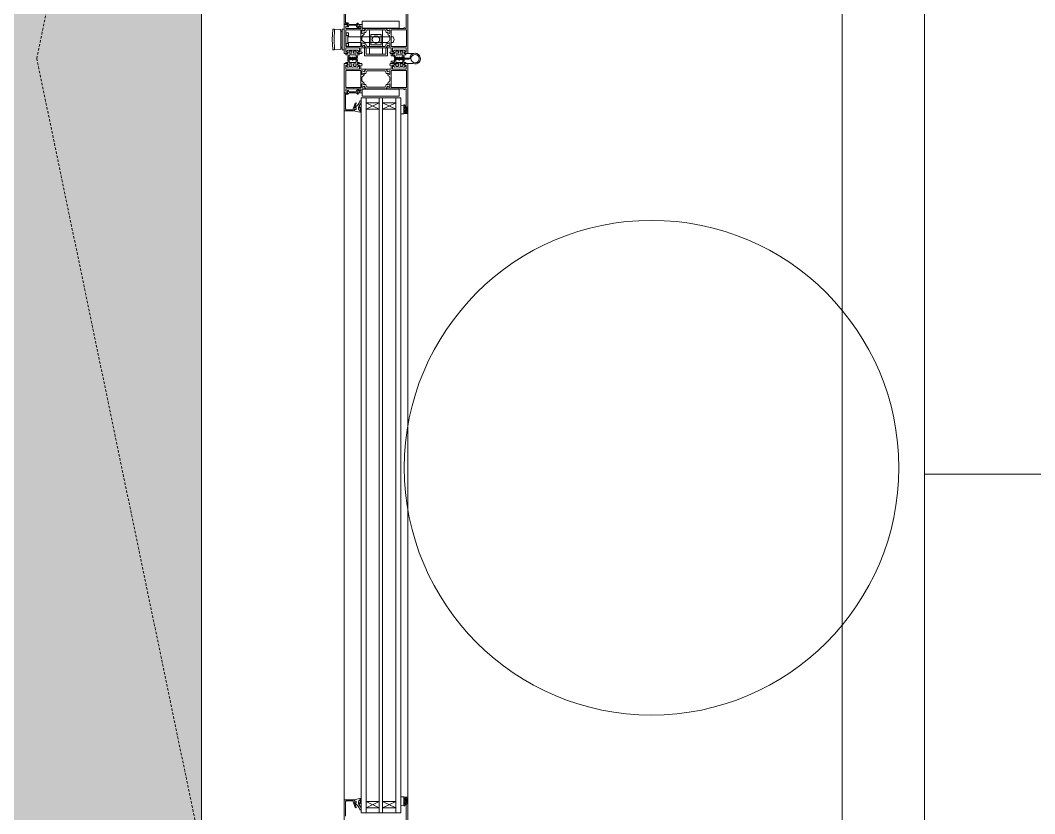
# Model space of a CAD drawing. Header units: millimetres. Extents: x -3370 to 37592, y -25802 to 13127.
# Drawn here: x 8364 to 9595, y 3024 to 3986 of the extents above; entities that cross this region are included whole.
import ezdxf

# ---------------------------------------------------------------- set-up
doc = ezdxf.new("R2010")
doc.units = ezdxf.units.MM
doc.linetypes.add('Dash', pattern=[5, 3, -2])
doc.linetypes.add('Grid Line', pattern=[22.225, 12.7, -3.175, 3.175, -3.175])
for name, color, linetype, lineweight in [('A-DETL', 90, 'Continuous', 9), ('A-DETL-GENF', 92, 'Continuous', 9), ('A-DOOR', 31, 'Continuous', 9), ('A-DOOR-IDEN', 31, 'Continuous', 9), ('A-FLOR', 192, 'Continuous', 18), ('G-IMPT', 8, 'Continuous', 9), ('LG Furniture_dwg _2_', 8, 'Continuous', 9), ('S-GRID', 1, 'Continuous', 9), ('图层 01', 7, 'Continuous', 9)]:
    doc.layers.add(name, color=color, linetype=linetype, lineweight=lineweight)

# ---------------------------------------------------------------- blocks, each defined once
blk = doc.blocks.new('Aluprof_MB-86-FOLD-LINE_FoldingDoor_3-3-0_In-Open_EN_R-00233_P01 - 2800x2700-2041139-Lower Ground Floor')
at = {"layer": 'A-DETL-GENF'}
for p, q in [((-514.7, 115), (314.7, 115)), ((314.7, 106.5), (-514.7, 106.5)), ((314.7, 100.5), (-514.7, 100.5)), ((314.7, 84.5), (-514.7, 84.5)), ((314.7, 80.5), (-514.7, 80.5)), ((314.7, 64.5), (-514.7, 64.5)), ((-533.7, 58.5), (-514.7, 58.5)), ((314.7, 58.5), (-514.7, 58.5)), ((314.7, 58.5), (333.7, 58.5)), ((-647.7, 38), (-587.2, 38)), ((-514.7, 38), (-575.2, 38)), ((314.7, 38), (-514.7, 38)), ((314.7, 38), (375.2, 38))]:
    blk.add_line(p, q, dxfattribs=at)
at = {"layer": 'A-DOOR', "linetype": 'Dash'}
for p, q in [((-581.2, -335), (-1543.5, -135)), ((381.2, -135), (-581.2, -335))]:
    blk.add_line(p, q, dxfattribs=at)
at = {"layer": 'G-IMPT'}
for p, q in [((-581.7, 116.5), (-581.7, 110.4)), ((-617.7, 60.1), (-617.7, 104.1)), ((-582, 98.9), (-584.1, 98.1)), ((-581.7, 108.2), (-581.7, 107.5)), ((-581.7, 102.1), (-581.7, 101.4)), ((-578.2, 98.1), (-580.3, 98.9)), ((-573.7, 110.5), (-573.7, 110.2)), ((-573.7, 99.3), (-573.7, 99)), ((-544.7, 60.1), (-544.7, 104.1)), ((-527.7, 100.5), (-519.7, 84.5)), ((327.7, 100.5), (319.7, 84.5)), ((-607.8, 59.5), (-607.8, 93.5)), ((-600.8, 91), (-600.8, 62)), ((-584.9, 94.9), (-586.7, 94.9)), ((-584.4, 97.6), (-584.4, 95.4)), ((-577.9, 95.4), (-577.9, 97.6)), ((-575.7, 94.9), (-577.4, 94.9)), ((-615.9, 84.5), (-596, 84.5)), ((-527.7, 80.5), (-519.7, 64.5)), ((327.7, 80.5), (319.7, 64.5)), ((-596, 68.5), (-615.9, 68.5)), ((-622.8, 54.9), (-622.9, 55.1)), ((-607.8, 42.4), (-607.8, 58)), ((-600.8, 58), (-600.8, 42.4)), ((-539.6, 54.9), (-539.4, 55.1)), ((-529.2, 58.5), (-528.9, 58.5)), ((-523.9, 56.2), (-523.9, 56.1)), ((-519.7, 55.2), (-521.5, 55.2)), ((-519.5, 50.6), (-519.3, 52.3)), ((-518.4, 50.4), (-519.3, 50.4)), ((-519, 56.2), (-519.2, 55.7)), ((-518.9, 58.5), (-518.3, 58.5)), ((-516.4, 56.8), (-517.6, 51.1)), ((316.4, 56.8), (317.6, 51.1)), ((318.9, 58.5), (318.3, 58.5)), ((318.4, 50.4), (319.3, 50.4)), ((319, 56.2), (319.2, 55.7)), ((319.5, 50.6), (319.3, 52.3)), ((319.7, 55.2), (321.5, 55.2)), ((323.9, 56.2), (323.9, 56.1)), ((329.2, 58.5), (328.9, 58.5)), ((-614.2, 33.7), (-614.2, 35.4)), ((-594.4, 33.7), (-594.4, 35.4))]:
    blk.add_line(p, q, dxfattribs=at)
for points in [[(-638.3, 113.3), (-617.7, 113.3), (-617.7, 111.6), (-618.7, 111.6), (-618.7, 110.5), (-617.7, 110.5), (-617.7, 104.2), (-617.5, 104), (-617.7, 103.8), (-617.7, 90), (-617.3, 89.7), (-615.1, 90.6), (-615, 91.3), (-616, 93.1), (-615.7, 93.5), (-611.8, 93.5), (-611.5, 93.1), (-612.5, 91.4), (-612.2, 91), (-610.9, 91), (-610, 91.5), (-609, 93), (-608.2, 93.5), (-603.6, 93.5), (-602.8, 93), (-601.8, 91.5), (-601, 91), (-599.6, 91), (-599.4, 91.4), (-600.3, 93.1), (-600, 93.5), (-596.1, 93.5), (-595.8, 93.1), (-596.9, 91.3), (-596.7, 90.6), (-594.5, 89.7), (-594.2, 90), (-594.2, 95), (-589.2, 95), (-589.2, 93.4), (-588.7, 93.4), (-587.2, 93.8), (-587.2, 95), (-587.2, 98.2), (-588.7, 98.6), (-589.2, 98.6), (-589.2, 96.6), (-594.2, 96.6), (-594.2, 104.6), (-594.4, 104.8), (-594.2, 105), (-594.2, 113), (-589.2, 113), (-589.2, 111), (-588.7, 111), (-587.2, 111.4), (-587.2, 115), (-647.2, 115)], [(375.2, 115), (315.2, 115), (314.7, 114.5), (314.7, 110.5), (316.4, 110.5), (317.4, 111.5), (315.9, 111.5), (315.9, 113.8), (322.9, 113.8), (322.9, 111.5), (321.4, 111.5), (322.4, 110.5), (325.1, 110.5), (325.1, 111.6), (324.1, 111.6), (324.1, 113.3), (344.7, 113.3)]]:
    blk.add_lwpolyline(points, dxfattribs=at)
for points in [[(-595.7, 113.4), (-595.7, 95), (-616.2, 95), (-616.2, 113.4)], [(-591.6, 110), (-591.3, 107.5), (-591.6, 105.1), (-591.6, 104.5), (-591.3, 102.1), (-591.6, 99.6), (-591.6, 98.9), (-591.5, 98.8), (-590.2, 97.6), (-589.2, 97.6), (-589.2, 98.8), (-587.2, 98.8), (-587.2, 96.6), (-586.8, 96.6), (-586.2, 96.7), (-585.9, 97.1), (-585.8, 97.6), (-585.8, 99), (-585.5, 99.2), (-582.5, 98.9), (-581.7, 99.1), (-581.2, 99.7), (-581.2, 100.5), (-581.5, 101.1), (-581.8, 101.5), (-581.8, 101.9), (-581.5, 102.3), (-581.2, 102.9), (-581.2, 103.4), (-581.6, 104.6), (-581.6, 105.1), (-581.2, 106.2), (-581.2, 106.7), (-581.8, 107.7), (-581.8, 108.1), (-581.2, 109.1), (-581.2, 109.9), (-581.7, 110.5), (-582.5, 110.7), (-585.5, 110.4), (-585.8, 110.6), (-585.8, 112), (-585.9, 112.5), (-586.2, 112.9), (-586.8, 113), (-587.2, 113), (-587.2, 110.8), (-589.2, 110.8), (-589.2, 112), (-590.2, 112), (-591.5, 110.8), (-591.6, 110.7)], [(-570.7, 110), (-571.1, 107.5), (-570.7, 105.1), (-570.7, 104.5), (-571.1, 102.1), (-570.7, 99.6), (-570.7, 98.9), (-570.8, 98.8), (-572.2, 97.6), (-573.2, 97.6), (-573.2, 98.8), (-575.2, 98.8), (-575.2, 96.6), (-575.6, 96.6), (-576.1, 96.7), (-576.5, 97.1), (-576.6, 97.6), (-576.6, 99), (-576.8, 99.2), (-579.8, 98.9), (-580.6, 99.1), (-581.2, 99.7), (-581.2, 100.5), (-580.8, 101.1), (-580.6, 101.5), (-580.6, 101.9), (-580.8, 102.3), (-581.2, 102.9), (-581.2, 103.4), (-580.7, 104.6), (-580.7, 105.1), (-581.2, 106.2), (-581.2, 106.7), (-580.6, 107.7), (-580.6, 108.1), (-581.2, 109.1), (-581.2, 109.9), (-580.6, 110.5), (-579.8, 110.7), (-576.8, 110.4), (-576.6, 110.6), (-576.6, 112), (-576.5, 112.5), (-576.1, 112.9), (-575.6, 113), (-575.2, 113), (-575.2, 110.8), (-573.2, 110.8), (-573.2, 112), (-572.2, 112), (-570.8, 110.8), (-570.7, 110.7)], [(-568.2, 95), (-573.2, 95), (-573.2, 93.4), (-573.7, 93.4), (-575.2, 93.8), (-575.2, 95), (-575.2, 98.2), (-573.7, 98.6), (-573.2, 98.6), (-573.2, 96.6), (-568.2, 96.6), (-568.2, 104.6), (-568, 104.8), (-568.2, 105), (-568.2, 113), (-573.2, 113), (-573.2, 111), (-573.7, 111), (-575.2, 111.4), (-575.2, 115), (-515.2, 115), (-514.7, 114.5), (-514.7, 110.5), (-516.4, 110.5), (-517.4, 111.5), (-515.9, 111.5), (-515.9, 113.8), (-522.9, 113.8), (-522.9, 111.5), (-521.4, 111.5), (-522.4, 110.5), (-525.1, 110.5), (-525.1, 111.6), (-524.1, 111.6), (-524.1, 113.3), (-544.7, 113.3), (-544.7, 111.6), (-543.7, 111.6), (-543.7, 110.5), (-544.7, 110.5), (-544.7, 104.2), (-544.9, 104), (-544.7, 103.8), (-544.7, 90), (-545, 89.7), (-547.2, 90.6), (-547.4, 91.3), (-546.3, 93.1), (-546.6, 93.5), (-550.5, 93.5), (-550.8, 93.1), (-549.9, 91.4), (-550.1, 91), (-551.5, 91), (-552.3, 91.5), (-553.3, 93), (-554.1, 93.5), (-558.7, 93.5), (-559.5, 93), (-560.5, 91.5), (-561.4, 91), (-562.7, 91), (-563, 91.4), (-562, 93.1), (-562.3, 93.5), (-566.2, 93.5), (-566.5, 93.1), (-565.5, 91.3), (-565.6, 90.6), (-567.8, 89.7), (-568.2, 90)], [(-566.7, 113.4), (-566.7, 95), (-546.2, 95), (-546.2, 113.4)], [(-626.7, 104.1), (-626.2, 104.6), (-618.7, 104.6), (-618.2, 104.1), (-618.2, 60.1), (-618.7, 59.6), (-626.2, 59.6), (-626.7, 60.1)], [(-587.6, 108.6), (-587.6, 106.2), (-588.1, 105.7), (-589.7, 105.7), (-590.2, 106.2), (-590.2, 108.6), (-589.7, 109.1), (-588.1, 109.1)], [(-587.6, 103.5), (-587.6, 101), (-588.1, 100.5), (-589.7, 100.5), (-590.2, 101), (-590.2, 103.5), (-589.7, 104), (-588.1, 104)], [(-583, 109.6), (-582.6, 109.6), (-582.4, 109.3), (-582.4, 108.9), (-582.8, 108.1), (-582.8, 107.4), (-582.2, 106.5), (-582.2, 106.3), (-582.8, 105.1), (-582.8, 104.5), (-582.2, 103.3), (-582.2, 103.1), (-582.8, 102.2), (-582.8, 101.5), (-582.4, 100.7), (-582.4, 100.3), (-582.6, 100), (-583, 100), (-585.4, 101), (-585.8, 101.5), (-585.8, 108.1), (-585.4, 108.6)], [(-579.3, 109.6), (-579.8, 109.6), (-580, 109.3), (-579.9, 108.9), (-579.6, 108.1), (-579.6, 107.4), (-580.1, 106.5), (-580.1, 106.3), (-579.5, 105.1), (-579.5, 104.5), (-580.1, 103.3), (-580.1, 103.1), (-579.6, 102.2), (-579.6, 101.5), (-579.9, 100.7), (-580, 100.3), (-579.8, 100), (-579.3, 100), (-576.9, 101), (-576.6, 101.5), (-576.6, 108.1), (-576.9, 108.6)], [(-574.8, 108.6), (-574.8, 106.2), (-574.3, 105.7), (-572.7, 105.7), (-572.2, 106.2), (-572.2, 108.6), (-572.7, 109.1), (-574.3, 109.1)], [(-574.8, 103.5), (-574.8, 101), (-574.3, 100.5), (-572.7, 100.5), (-572.2, 101), (-572.2, 103.5), (-572.7, 104), (-574.3, 104)], [(-535.7, 104.1), (-536.2, 104.6), (-543.7, 104.6), (-544.2, 104.1), (-544.2, 60.1), (-543.7, 59.6), (-536.2, 59.6), (-535.7, 60.1)], [(-533.7, 84.5), (-527.7, 84.5), (-527.7, 100.5), (-533.7, 100.5)], [(-518.1, 106.6), (-516.4, 106.6), (-515.6, 106.5), (-514.4, 106.5), (-514.1, 106.8), (-514.4, 110.2), (-514.7, 110.5), (-524.1, 110.5), (-524.4, 110.2), (-524.6, 106.8), (-524.3, 106.5), (-523.1, 106.5), (-522.3, 106.6), (-520.7, 106.6), (-520, 106.5), (-518.7, 106.5)], [(318.1, 106.6), (316.4, 106.6), (315.6, 106.5), (314.4, 106.5), (314.1, 106.8), (314.4, 110.2), (314.7, 110.5), (324.1, 110.5), (324.4, 110.2), (324.6, 106.8), (324.3, 106.5), (323.1, 106.5), (322.3, 106.6), (320.7, 106.6), (320, 106.5), (318.7, 106.5)], [(333.7, 84.5), (327.7, 84.5), (327.7, 100.5), (333.7, 100.5)], [(-612.5, 61.6), (-612.8, 62.5), (-612.8, 63.8), (-613.1, 64.2), (-615.6, 65.4), (-615.9, 65.8), (-615.9, 87.2), (-615.6, 87.6), (-613.1, 88.8), (-612.8, 89.2), (-612.8, 90.5), (-612.5, 91.4), (-611.7, 92.8), (-611.7, 93.1), (-612.1, 93.5), (-615.5, 93.5), (-615.9, 93.1), (-615.9, 92.8), (-615, 91.3), (-614.8, 90.5), (-614.8, 90.4), (-614.9, 90.1), (-617.5, 89), (-617.7, 88.7), (-617.7, 64.3), (-617.5, 64), (-614.9, 62.9), (-614.8, 62.6), (-614.8, 62.5), (-615, 61.7), (-615.9, 60.2), (-615.9, 59.9), (-615.5, 59.5), (-612.1, 59.5), (-611.7, 59.9), (-611.7, 60.2)], [(-599.4, 61.6), (-599.1, 62.5), (-599.1, 63.8), (-598.8, 64.2), (-596.3, 65.4), (-596, 65.8), (-596, 87.2), (-596.3, 87.6), (-598.8, 88.8), (-599.1, 89.2), (-599.1, 90.5), (-599.4, 91.4), (-600.2, 92.8), (-600.2, 93.1), (-599.8, 93.5), (-596.4, 93.5), (-596, 93.1), (-596, 92.8), (-596.9, 91.3), (-597.1, 90.5), (-597.1, 90.4), (-596.9, 90.1), (-594.3, 89), (-594.2, 88.7), (-594.2, 64.3), (-594.3, 64), (-596.9, 62.9), (-597.1, 62.6), (-597.1, 62.5), (-596.9, 61.7), (-596, 60.2), (-596, 59.9), (-596.4, 59.5), (-599.8, 59.5), (-600.2, 59.9), (-600.2, 60.2)], [(-594.2, 62.5), (-594.2, 64.5), (-586.7, 64.5), (-586.7, 88.5), (-594.2, 88.5), (-594.2, 90.5), (-584.7, 90.5), (-584.7, 62.5)], [(-563, 61.6), (-563.3, 62.5), (-563.3, 63.8), (-563.6, 64.2), (-566.1, 65.4), (-566.4, 65.8), (-566.4, 87.2), (-566.1, 87.6), (-563.6, 88.8), (-563.3, 89.2), (-563.3, 90.5), (-563, 91.4), (-562.2, 92.8), (-562.2, 93.1), (-562.6, 93.5), (-566, 93.5), (-566.4, 93.1), (-566.4, 92.8), (-565.5, 91.3), (-565.3, 90.5), (-565.3, 90.4), (-565.4, 90.1), (-568, 89), (-568.2, 88.7), (-568.2, 64.3), (-568, 64), (-565.4, 62.9), (-565.3, 62.6), (-565.3, 62.5), (-565.5, 61.7), (-566.4, 60.2), (-566.4, 59.9), (-566, 59.5), (-562.6, 59.5), (-562.2, 59.9), (-562.2, 60.2)], [(-549.9, 61.6), (-549.6, 62.5), (-549.6, 63.8), (-549.3, 64.2), (-546.8, 65.4), (-546.5, 65.8), (-546.5, 87.2), (-546.8, 87.6), (-549.3, 88.8), (-549.6, 89.2), (-549.6, 90.5), (-549.9, 91.4), (-550.7, 92.8), (-550.7, 93.1), (-550.3, 93.5), (-546.9, 93.5), (-546.5, 93.1), (-546.5, 92.8), (-547.4, 91.3), (-547.6, 90.5), (-547.6, 90.4), (-547.4, 90.1), (-544.8, 89), (-544.7, 88.7), (-544.7, 64.3), (-544.8, 64), (-547.4, 62.9), (-547.6, 62.6), (-547.6, 62.5), (-547.4, 61.7), (-546.5, 60.2), (-546.5, 59.9), (-546.9, 59.5), (-550.3, 59.5), (-550.7, 59.9), (-550.7, 60.2)], [(-598, 70.3), (-610.4, 70.3), (-610.4, 82.7), (-598, 82.7)], [(-533.7, 64.5), (-527.7, 64.5), (-527.7, 80.5), (-533.7, 80.5)], [(333.7, 64.5), (327.7, 64.5), (327.7, 80.5), (333.7, 80.5)], [(-617.7, 59.6), (-622.7, 59.6), (-622.7, 56.4), (-621.2, 56), (-620.7, 56), (-620.7, 58), (-617.7, 58), (-617.7, 49.2), (-617.5, 49), (-617.7, 48.8), (-617.7, 40), (-620.7, 40), (-620.7, 42), (-621.2, 42), (-622.7, 41.6), (-622.7, 38), (-587.2, 38), (-587.2, 41.6), (-588.7, 42), (-589.2, 42), (-589.2, 40), (-594.2, 40), (-594.2, 48), (-594.4, 48.2), (-594.2, 48.4), (-594.2, 56.4), (-589.2, 56.4), (-589.2, 54.4), (-588.7, 54.4), (-587.2, 54.8), (-587.2, 59.2), (-588.7, 59.6), (-589.2, 59.6), (-589.2, 58), (-594.2, 58), (-594.2, 63), (-594.5, 63.3), (-596.7, 62.4), (-596.9, 61.7), (-595.8, 59.9), (-596.1, 59.5), (-600, 59.5), (-600.3, 59.9), (-599.4, 61.6), (-599.6, 62), (-601, 62), (-601.8, 61.5), (-602.8, 60), (-603.6, 59.5), (-608.2, 59.5), (-609, 60), (-610, 61.5), (-610.9, 62), (-612.2, 62), (-612.5, 61.6), (-611.5, 59.9), (-611.8, 59.5), (-615.7, 59.5), (-616, 59.9), (-615, 61.7), (-615.1, 62.4), (-617.3, 63.3), (-617.7, 63)], [(-544.7, 59.6), (-539.7, 59.6), (-539.7, 56.4), (-541.2, 56), (-541.7, 56), (-541.7, 58), (-544.7, 58), (-544.7, 49.2), (-544.9, 49), (-544.7, 48.8), (-544.7, 40), (-541.7, 40), (-541.7, 42), (-541.2, 42), (-539.7, 41.6), (-539.7, 38), (-575.2, 38), (-575.2, 41.6), (-573.7, 42), (-573.2, 42), (-573.2, 40), (-568.2, 40), (-568.2, 48), (-568, 48.2), (-568.2, 48.4), (-568.2, 56.4), (-573.2, 56.4), (-573.2, 54.4), (-573.7, 54.4), (-575.2, 54.8), (-575.2, 59.2), (-573.7, 59.6), (-573.2, 59.6), (-573.2, 58), (-568.2, 58), (-568.2, 63), (-567.8, 63.3), (-565.6, 62.4), (-565.5, 61.7), (-566.5, 59.9), (-566.2, 59.5), (-562.3, 59.5), (-562, 59.9), (-563, 61.6), (-562.7, 62), (-561.4, 62), (-560.5, 61.5), (-559.5, 60), (-558.7, 59.5), (-554.1, 59.5), (-553.3, 60), (-552.3, 61.5), (-551.5, 62), (-550.1, 62), (-549.9, 61.6), (-550.8, 59.9), (-550.5, 59.5), (-546.6, 59.5), (-546.3, 59.9), (-547.4, 61.7), (-547.2, 62.4), (-545, 63.3), (-544.7, 63)], [(-616.1, 39.8), (-616.1, 58), (-595.7, 58), (-595.7, 39.8)], [(-591.6, 53.4), (-591.3, 50.9), (-591.6, 48.5), (-591.6, 47.9), (-591.3, 45.5), (-591.6, 43), (-591.6, 42.3), (-591.5, 42.2), (-590.2, 41), (-589.2, 41), (-589.2, 42.2), (-587.2, 42.2), (-587.2, 40), (-586.8, 40), (-586.2, 40.1), (-585.9, 40.5), (-585.8, 41), (-585.8, 42.4), (-585.5, 42.6), (-582.5, 42.3), (-581.7, 42.5), (-581.2, 43.1), (-581.2, 43.9), (-581.5, 44.5), (-581.8, 44.9), (-581.8, 45.3), (-581.5, 45.7), (-581.2, 46.3), (-581.2, 46.8), (-581.6, 48), (-581.6, 48.5), (-581.2, 49.6), (-581.2, 50.1), (-581.8, 51.1), (-581.8, 51.5), (-581.2, 52.5), (-581.2, 53.3), (-581.7, 53.9), (-582.5, 54.1), (-585.5, 53.8), (-585.8, 54), (-585.8, 55.4), (-585.9, 55.9), (-586.2, 56.3), (-586.8, 56.4), (-587.2, 56.4), (-587.2, 54.2), (-589.2, 54.2), (-589.2, 55.4), (-590.2, 55.4), (-591.5, 54.2), (-591.6, 54.1)], [(-587.6, 52), (-587.6, 49.6), (-588.1, 49.1), (-589.7, 49.1), (-590.2, 49.6), (-590.2, 52), (-589.7, 52.5), (-588.1, 52.5)], [(-583, 53), (-582.6, 53), (-582.4, 52.7), (-582.4, 52.3), (-582.8, 51.5), (-582.8, 50.8), (-582.2, 49.9), (-582.2, 49.7), (-582.8, 48.5), (-582.8, 47.9), (-582.2, 46.7), (-582.2, 46.5), (-582.8, 45.6), (-582.8, 44.9), (-582.4, 44.1), (-582.4, 43.7), (-582.6, 43.4), (-583, 43.4), (-585.4, 44.4), (-585.8, 44.9), (-585.8, 51.5), (-585.4, 52)], [(-570.7, 53.4), (-571.1, 50.9), (-570.7, 48.5), (-570.7, 47.9), (-571.1, 45.5), (-570.7, 43), (-570.7, 42.3), (-570.8, 42.2), (-572.2, 41), (-573.2, 41), (-573.2, 42.2), (-575.2, 42.2), (-575.2, 40), (-575.6, 40), (-576.1, 40.1), (-576.5, 40.5), (-576.6, 41), (-576.6, 42.4), (-576.8, 42.6), (-579.8, 42.3), (-580.6, 42.5), (-581.2, 43.1), (-581.2, 43.9), (-580.8, 44.5), (-580.6, 44.9), (-580.6, 45.3), (-580.8, 45.7), (-581.2, 46.3), (-581.2, 46.8), (-580.7, 48), (-580.7, 48.5), (-581.2, 49.6), (-581.2, 50.1), (-580.6, 51.1), (-580.6, 51.5), (-581.2, 52.5), (-581.2, 53.3), (-580.6, 53.9), (-579.8, 54.1), (-576.8, 53.8), (-576.6, 54), (-576.6, 55.4), (-576.5, 55.9), (-576.1, 56.3), (-575.6, 56.4), (-575.2, 56.4), (-575.2, 54.2), (-573.2, 54.2), (-573.2, 55.4), (-572.2, 55.4), (-570.8, 54.2), (-570.7, 54.1)], [(-579.3, 53), (-579.8, 53), (-580, 52.7), (-579.9, 52.3), (-579.6, 51.5), (-579.6, 50.8), (-580.1, 49.9), (-580.1, 49.7), (-579.5, 48.5), (-579.5, 47.9), (-580.1, 46.7), (-580.1, 46.5), (-579.6, 45.6), (-579.6, 44.9), (-579.9, 44.1), (-580, 43.7), (-579.8, 43.4), (-579.3, 43.4), (-576.9, 44.4), (-576.6, 44.9), (-576.6, 51.5), (-576.9, 52)], [(-574.8, 52), (-574.8, 49.6), (-574.3, 49.1), (-572.7, 49.1), (-572.2, 49.6), (-572.2, 52), (-572.7, 52.5), (-574.3, 52.5)], [(-546.3, 39.8), (-546.3, 58), (-566.7, 58), (-566.7, 39.8)], [(-616.8, 35.4), (-616.8, 38), (-591.8, 38), (-591.8, 35.4)], [(-587.6, 46.9), (-587.6, 44.4), (-588.1, 43.9), (-589.7, 43.9), (-590.2, 44.4), (-590.2, 46.9), (-589.7, 47.4), (-588.1, 47.4)], [(-574.8, 46.9), (-574.8, 44.4), (-574.3, 43.9), (-572.7, 43.9), (-572.2, 44.4), (-572.2, 46.9), (-572.7, 47.4), (-574.3, 47.4)], [(-616.3, 24), (-616.8, 24.5), (-616.8, 26), (-616.3, 33), (-615.8, 33.7), (-592.7, 33.7), (-592.2, 33), (-591.8, 26), (-591.8, 24.5), (-592.3, 24), (-604.3, 23.5)]]:
    blk.add_lwpolyline(points, close=True, dxfattribs=at)
at = {"layer": 'G-IMPT', "flags": 128}
for points in [[(-588.2, 111), (-587.2, 111), (-587.2, 121.4)], [(-580.7, 99.4), (-580.7, 104.5), (-580.4, 104.8), (-580.7, 105.1), (-580.7, 116.5)], [(-575.2, 121.4), (-575.2, 111), (-574.2, 111)], [(-517.4, 110.5), (-517.4, 111.5), (-516.9, 111.5), (-516.9, 112), (-517.1, 112.4), (-517.9, 113.5), (-520.8, 113.5), (-521.7, 112.4), (-521.9, 112), (-521.9, 111.5), (-521.4, 111.5), (-521.4, 110.5)], [(317.4, 110.5), (317.4, 111.5), (316.9, 111.5), (316.9, 112), (317.1, 112.4), (317.9, 113.5), (320.8, 113.5), (321.7, 112.4), (321.9, 112), (321.9, 111.5), (321.4, 111.5), (321.4, 110.5)], [(-607.8, 95), (-607.8, 97.2), (-604.3, 98.7), (-600.8, 97.2), (-600.8, 95)], [(-587.2, 95.4), (-587.2, 98.5), (-588.2, 98.5)], [(-574.7, 109.2), (-576.2, 109.2), (-576.2, 100.3), (-574.7, 100.3)], [(-574.2, 98.5), (-575.2, 98.5), (-575.2, 95.4)], [(-473.7, 106.5), (-533.7, 106.5), (-533.7, 100.5), (-473.7, 100.5)], [(-527.7, 84.5), (-519.7, 84.5), (-519.7, 100.5), (-527.7, 100.5), (-527.7, 84.5), (-519.7, 100.5)], [(273.7, 106.5), (333.7, 106.5), (333.7, 100.5), (273.7, 100.5)], [(327.7, 84.5), (319.7, 84.5), (319.7, 100.5), (327.7, 100.5), (327.7, 84.5), (319.7, 100.5)], [(-594.2, 84.5), (-586.7, 84.5), (-586.7, 68.5), (-594.2, 68.5)], [(-473.7, 84.5), (-533.7, 84.5), (-533.7, 80.5), (-473.7, 80.5)], [(-527.7, 64.5), (-519.7, 64.5), (-519.7, 80.5), (-527.7, 80.5), (-527.7, 64.5), (-519.7, 80.5)], [(273.7, 84.5), (333.7, 84.5), (333.7, 80.5), (273.7, 80.5)], [(327.7, 64.5), (319.7, 64.5), (319.7, 80.5), (327.7, 80.5), (327.7, 64.5), (319.7, 80.5)], [(-473.7, 64.5), (-533.7, 64.5), (-533.7, 58.5), (-473.7, 58.5)], [(273.7, 64.5), (333.7, 64.5), (333.7, 58.5), (273.7, 58.5)], [(-622.9, 52.7), (-622.7, 52.3), (-622.7, 43.8), (-623.2, 43.3), (-623.5, 43.3), (-624.4, 42.4), (-624.4, 39.9), (-624.9, 39.4), (-642.3, 39.4)], [(-644.2, 38), (-622.9, 38), (-622.9, 39.2), (-623, 39.2), (-623.2, 39.4), (-623.2, 41.9), (-623, 42.1), (-620.5, 42.1), (-620.5, 41.9), (-620.2, 41.9), (-619.7, 42), (-619.7, 43), (-620, 43.3), (-621.2, 43.3), (-621.7, 43.8), (-621.7, 51.8), (-621.2, 52.3)], [(-622.8, 54.9), (-622.9, 55.1), (-623.7, 55.1), (-624, 54.9), (-624.2, 54.6), (-624.1, 53.9), (-623.7, 53.6)], [(-621.9, 56.2), (-621.2, 56), (-620.7, 56)], [(-619.3, 53.6), (-618.8, 53.9), (-618.7, 53.9), (-618.2, 54.4), (-618.2, 54.6), (-618.6, 55.1), (-619.1, 55.5), (-619.2, 55.9), (-619.3, 56.1), (-619.3, 56.6), (-619.8, 57.1), (-620.3, 57.1), (-620.5, 56.9), (-620.5, 55.7), (-620.4, 55.6)], [(-543.1, 53.6), (-543.5, 53.9), (-543.7, 53.9), (-544.2, 54.4), (-544.2, 54.6), (-543.7, 55.1), (-543.3, 55.5), (-543.1, 55.9), (-543.1, 56.1), (-543.1, 56.6), (-542.6, 57.1), (-542.1, 57.1), (-541.9, 56.9), (-541.9, 55.7), (-541.9, 55.6)], [(-539.4, 52.7), (-539.7, 52.3), (-539.7, 43.8), (-539.2, 43.3), (-538.9, 43.3), (-538, 42.4), (-538, 39.9), (-537.5, 39.4), (-520.1, 39.4), (-519.1, 40.4), (-519.1, 48.4), (-527.1, 51.3), (-527.5, 51.9), (-527.4, 52.3), (-526.7, 52.5), (-521.3, 50.5), (-521, 50.8), (-521.3, 52.5), (-520, 52.5), (-519.5, 52), (-519.5, 50), (-518.2, 50), (-517.7, 49.5), (-517.7, 38.5), (-518.2, 38), (-539.5, 38), (-539.5, 39.2), (-539.4, 39.2), (-539.2, 39.4), (-539.2, 41.9), (-539.4, 42.1), (-541.9, 42.1), (-541.9, 41.9), (-542.1, 41.9), (-542.7, 42), (-542.7, 43), (-542.4, 43.3), (-541.2, 43.3), (-540.7, 43.8), (-540.7, 51.8), (-541.1, 52.3)], [(-540.5, 56.2), (-541.2, 56), (-541.7, 56)], [(-539.6, 54.9), (-539.4, 55.1), (-538.7, 55.1), (-538.3, 54.9), (-538.2, 54.6), (-538.2, 53.9), (-538.7, 53.6)], [(-519.5, 52.5), (-521.7, 52.5), (-521.9, 51.7)], [(337.5, 39.4), (320.1, 39.4), (319.1, 40.4), (319.1, 48.4), (327.1, 51.3), (327.5, 51.9), (327.4, 52.3), (326.7, 52.5), (321.3, 50.5), (321, 50.8), (321.3, 52.5), (320, 52.5), (319.5, 52), (319.5, 50), (318.2, 50), (317.7, 49.5), (317.7, 38.5), (318.2, 38), (339.5, 38)], [(319.5, 52.5), (321.7, 52.5), (321.9, 51.7)], [(-607.8, 43.2), (-611.4, 43.2), (-612.3, 43.1), (-612.3, 40.3), (-611.4, 40.2), (-609.2, 40.2)], [(-612.3, 39.8), (-612.3, 40), (-609.2, 40)], [(-609.2, 39.8), (-609.2, 41.9), (-608.7, 42.4), (-599.9, 42.4), (-599.4, 41.9), (-599.4, 39.8)], [(-600.8, 43.2), (-597.2, 43.2), (-596.3, 43.1), (-596.3, 40.3), (-597.2, 40.2), (-599.4, 40.2)], [(-599.4, 40), (-596.3, 40), (-596.3, 39.8)], [(-616.8, 26), (-616.3, 26.4), (-604.3, 25.8), (-592.3, 26.4), (-591.8, 26)]]:
    blk.add_lwpolyline(points, dxfattribs=at)
at = {"layer": 'G-IMPT'}
for centre in [(-519.4, 111.8), (319.4, 111.8)]:
    blk.add_circle(centre, 1, dxfattribs=at)
for centre, radius, start, end in [((-581.2, 124), 6.5, 338.0646, 268.1865), ((-581.2, 124), 6.5, 118.8134, 201.8364), ((-581.2, 124), 5.03, 0, 180), ((-581.2, 124), 5.03, 180, 360), ((-588.2, 110.5), 0.5, 90, 143.1301), ((-587.7, 121.4), 0.5, 360, 21.8364), ((-580.6, 116.5), 1.02, 120.5609, 178.8935), ((-581.7, 116.5), 1, 0.3979, 72.5631), ((-574.7, 121.4), 0.5, 158.0646, 180), ((-574.2, 110.5), 0.5, 0, 90), ((-588.2, 99), 0.5, 203.5782, 270), ((-582.2, 99.4), 0.5, 290, 329.9203), ((-580.2, 99.4), 0.5, 180, 250), ((-574.7, 110.2), 1, 270, 0), ((-574.7, 99.3), 1, 360, 90), ((-574.2, 99), 0.5, 270, 0), ((-586.7, 95.4), 0.5, 180, 270), ((-584.9, 95.4), 0.5, 270, 0), ((-583.9, 97.6), 0.5, 110, 180), ((-578.4, 97.6), 0.5, 0, 70), ((-577.4, 95.4), 0.5, 180, 270), ((-575.7, 95.4), 0.5, 270, 0), ((-604.2, 76.5), 4.5, 90, 270), ((-604.2, 76.5), 4.5, 270, 90), ((-621.5, 54.8), 2.5, 207.8181, 235.4819), ((-622.1, 55.3), 0.883, 77.4823, 194.692), ((-621.5, 54.8), 1.3, 174.0622, 37.5235), ((-621.5, 54.8), 1.3, 174.0622, 37.5235), ((-621.5, 54.8), 2.5, 275.7392, 332.1819), ((-616.9, 57.9), 4.24, 206.3412, 212.6787), ((-540.9, 54.8), 2.5, 207.8181, 264.2608), ((-540.9, 54.8), 1.3, 142.4765, 5.9378), ((-540.9, 54.8), 1.3, 142.4765, 5.9378), ((-545.5, 57.9), 4.24, 327.3213, 333.6588), ((-540.3, 55.3), 0.883, 345.308, 102.5177), ((-540.9, 54.8), 2.5, 304.5181, 332.1819), ((-529.1, 57.7), 0.856, 99.2972, 243.2273), ((-533.4, 45.2), 12.4, 30.5629, 71.5218), ((-530.5, 48.5), 10.2, 49.5592, 80.6861), ((-529.1, 57.7), 0.856, 76.0438, 80.7028), ((-523.4, 56.3), 0.501, 209.4853, 313.8944), ((-518.6, 53.3), 5.26, 93.0289, 148.6549), ((-522.4, 51.8), 0.5, 224.7824, 345), ((-518.8, 53.8), 4.07, 79.1599, 145.4218), ((-521.5, 55.9), 0.7, 159.6061, 270), ((-519.8, 55.9), 0.711, 284.2724, 341.4484), ((-519.5, 52.3), 0.2, 355, 90), ((-519.3, 50.6), 0.2, 175, 270), ((-517.7, 55.2), 1.63, 95.4564, 144.6225), ((-518.4, 51.2), 0.8, 270, 355.7208), ((-518.6, 53.3), 5.26, 81.8499, 86.9711), ((-518.1, 57.3), 0.538, 301.6612, 86.6979), ((-517.9, 56.9), 1.57, 355.4519, 87.0238), ((317.9, 56.9), 1.57, 92.9762, 184.5481), ((318.1, 57.3), 0.538, 93.3021, 238.3388), ((318.4, 51.2), 0.8, 184.2792, 270), ((318.6, 53.3), 5.26, 93.0289, 98.1501), ((317.7, 55.2), 1.63, 35.3775, 84.5436), ((318.8, 53.8), 4.07, 34.5782, 100.8401), ((318.6, 53.3), 5.26, 31.3451, 86.9711), ((319.8, 55.9), 0.711, 198.5516, 255.7276), ((319.5, 52.3), 0.2, 90, 185), ((319.3, 50.6), 0.2, 270, 5), ((321.5, 55.9), 0.7, 270, 20.3939), ((322.4, 51.8), 0.5, 195, 315.2176), ((333.4, 45.2), 12.4, 108.4782, 149.4371), ((323.4, 56.3), 0.501, 226.1056, 330.5147), ((330.5, 48.5), 10.2, 99.3139, 130.4408), ((329.1, 57.7), 0.856, 99.2972, 103.9562), ((329.1, 57.7), 0.856, 296.7727, 80.7028)]:
    blk.add_arc(centre, radius, start, end, dxfattribs=at)
blk = doc.blocks.new('LG Furniture_dwg _2__LG Furniture_dwg _2__LG Furniture_dwg_YY-1786683-Lower Ground Floor-2227231-Lower Ground Floor-2333687-Lower Ground Floor')
at = {"layer": '图层 01'}
blk.add_line((933963.1, -662610.4), (932863.1, -662610.4), dxfattribs=at)
for points in [[(932763.1, -660543.5), (933963.1, -660543.5), (933963.1, -663643.9), (932763.1, -663643.9)], [(932863.1, -660643.5), (933963.1, -660643.5), (933963.1, -663543.9), (932863.1, -663543.9)]]:
    blk.add_lwpolyline(points, close=True, dxfattribs=at)
blk = doc.blocks.new('LG Furniture_dwg _2__LG Furniture_dwg _2_-2222735-Lower Ground Floor-2333706-Lower Ground Floor')
at = {"extrusion": (0, 0, -1), "zscale": -1, "rotation": 180}
blk.add_blockref('LG Furniture_dwg _2__LG Furniture_dwg _2__LG Furniture_dwg_YY-1786683-Lower Ground Floor-2227231-Lower Ground Floor-2333687-Lower Ground Floor', (883512.8, -658469.4), dxfattribs=at)
blk = doc.blocks.new('LG Furniture_dwg _2_-2222735-Lower Ground Floor')
blk.add_blockref('LG Furniture_dwg _2__LG Furniture_dwg _2_-2222735-Lower Ground Floor-2333706-Lower Ground Floor', (-39889.3, -705.5))
blk = doc.blocks.new('Annotation - Tag Door - Annotation - Tag Door-163460-Lower Ground Floor')
at = {"layer": 'A-DOOR-IDEN'}
blk.add_circle((0, 0), 3, dxfattribs=at)

msp = doc.modelspace()

# ---------------------------------------------------------------- hatches: boundary and pattern name
at = {"layer": 'A-DETL-GENF'}
h = msp.add_hatch(color=2, dxfattribs=at)
h.paths.add_polyline_path([(6244.04, -5291.636), (8584.04, -5291.636), (8584.04, 5308.364), (6244.04, 5308.364), (6244.04, -5221.636)])
h.paths.add_polyline_path([(5334.04, -5211.636), (5334.04, 5238.364), (4134.04, 5238.364), (4134.04, -5211.636), (4334.04, -5211.636)])

# ---------------------------------------------------------------- linework, layer by layer
at = {"layer": 'A-DETL'}
msp.add_line((8584.04, -5291.636), (8584.04, 5308.364), dxfattribs=at)
at = {"layer": 'A-FLOR'}
msp.add_line((8584.04, 4943.364), (8584.04, 1973.364), dxfattribs=at)
at = {"layer": 'S-GRID', "linetype": 'Grid Line'}
msp.add_line((8584.04, 11106.923), (8584.04, -9321.465), dxfattribs=at)

# ---------------------------------------------------------------- block references
at = {"layer": 'A-DOOR', "rotation": 269.9999999999999}
msp.add_blockref('Aluprof_MB-86-FOLD-LINE_FoldingDoor_3-3-0_In-Open_EN_R-00233_P01 - 2800x2700-2041139-Lower Ground Floor', (8719.04, 3358.364), dxfattribs=at)
at = {"layer": 'A-DOOR-IDEN', "xscale": 99.99999999999993, "yscale": 99.99999999999993, "zscale": 99.99999999999993}
msp.add_blockref('Annotation - Tag Door - Annotation - Tag Door-163460-Lower Ground Floor', (9129.857, 3443.364), dxfattribs=at)
at = {"layer": 'LG Furniture_dwg _2_', "color": 7}
msp.add_blockref('LG Furniture_dwg _2_-2222735-Lower Ground Floor', (0, 0), dxfattribs=at)

doc.saveas('drawing.dxf')
